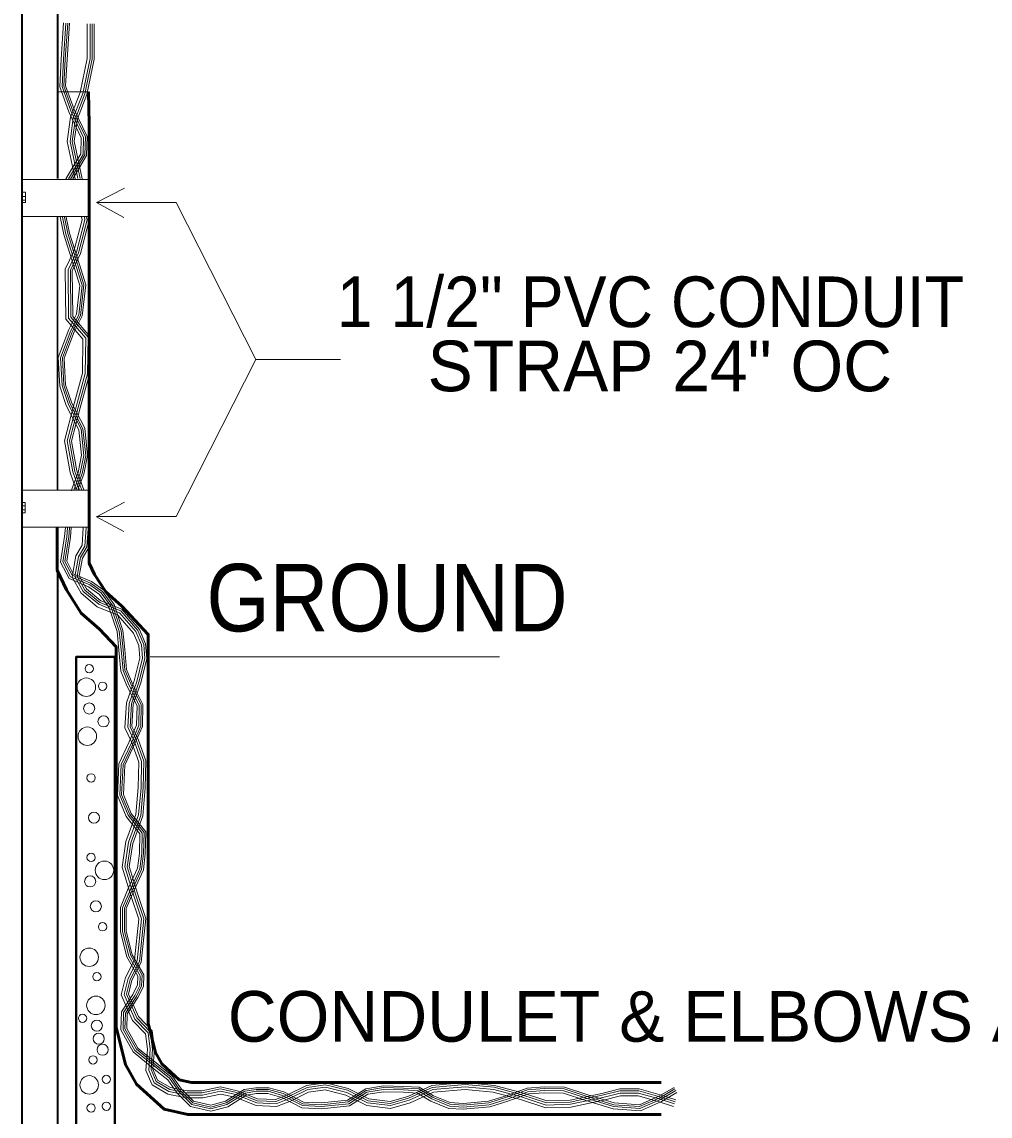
# Model space of a CAD drawing. Extents: x -5.65 to -1.19, y -5.74 to -3.42.
# Drawn here: x -4.0035 to -3.7168, y -4.497 to -4.1728 of the extents above; entities that cross this region are included whole.
import ezdxf
from ezdxf.enums import TextEntityAlignment as Align

# ---------------------------------------------------------------- set-up
doc = ezdxf.new("R2010")
doc.units = 0
doc.header["$LTSCALE"] = 0.0068
doc.layers.add('1', color=7, linetype='Continuous', lineweight=13)

msp = doc.modelspace()

# ---------------------------------------------------------------- linework, layer by layer
at = {"layer": '1', "lineweight": 35}
for p, q in [((-4.003468, -4.546807), (-4.003475, -3.980392)), ((-3.992926, -4.21921), (-3.992926, -3.9804)), ((-3.992926, -4.547021), (-3.992926, -4.322657))]:
    msp.add_line(p, q, dxfattribs=at)
at = {"layer": '1'}
for p, q in [((-4.003328, -4.224544), (-4.002551, -4.224544)), ((-4.003305, -4.22564), (-4.002528, -4.22564)), ((-3.993061, -4.311562), (-3.993062, -4.230498)), ((-3.992926, -4.311631), (-3.992926, -4.230544)), ((-4.00333, -4.316203), (-4.002553, -4.316203)), ((-4.003328, -4.317392), (-4.002551, -4.317392)), ((-3.9656, -4.360966), (-3.862106, -4.360966))]:
    msp.add_line(p, q, dxfattribs=at)
for points in [[(-3.990536, -4.219343), (-3.986102, -4.211917), (-3.985979, -4.207189), (-3.989691, -4.199455), (-3.992339, -4.19204), (-3.991902, -4.183843), (-3.991193, -4.173152)], [(-3.989777, -4.219377), (-3.985437, -4.21211), (-3.985305, -4.207045), (-3.989072, -4.199197), (-3.991663, -4.191941), (-3.991233, -4.183884), (-3.990527, -4.173197)], [(-3.989148, -4.219403), (-3.984888, -4.212269), (-3.984748, -4.206926), (-3.988561, -4.198983), (-3.991104, -4.19186), (-3.99068, -4.183917), (-3.989973, -4.173233)], [(-3.988502, -4.219324), (-3.984377, -4.212417), (-3.984229, -4.206814), (-3.988083, -4.198784), (-3.990583, -4.191784), (-3.990165, -4.183947), (-3.989458, -4.173267)], [(-3.987786, -4.219354), (-3.990116, -4.208297), (-3.989127, -4.201038), (-3.986301, -4.193778), (-3.984184, -4.183644), (-3.984184, -4.173371)], [(-3.986973, -4.219223), (-3.989282, -4.208267), (-3.988326, -4.201246), (-3.985509, -4.194013), (-3.983362, -4.183729), (-3.983362, -4.173371)], [(-3.986292, -4.219265), (-3.988614, -4.208242), (-3.987684, -4.201411), (-3.984877, -4.194201), (-3.982703, -4.183797), (-3.982703, -4.173371)], [(-3.985686, -4.219358), (-3.98803, -4.208222), (-3.987123, -4.201557), (-3.984324, -4.194366), (-3.982127, -4.183856), (-3.982127, -4.173371)], [(-3.993062, -4.219258), (-3.993062, -4.193604), (-3.983795, -4.193604)], [(-4.003388, -4.219508), (-3.98354, -4.219508), (-3.98354, -4.230466), (-4.00353, -4.230466), (-4.00353, -4.219508)], [(-4.00335, -4.223258), (-4.002504, -4.223258), (-4.002504, -4.226339), (-4.003422, -4.226339)], [(-3.973328, -4.230784), (-3.98146, -4.226367), (-3.973119, -4.222085)], [(-3.909174, -4.27286), (-3.934254, -4.27286), (-3.957856, -4.226367), (-3.98146, -4.226367)], [(-3.988945, -4.311739), (-3.986913, -4.306295), (-3.985843, -4.301233), (-3.986644, -4.29371), (-3.990398, -4.286434), (-3.992314, -4.280708), (-3.992763, -4.272208), (-3.989684, -4.263956), (-3.987352, -4.259439), (-3.986417, -4.250879), (-3.988174, -4.245235), (-3.991163, -4.235856), (-3.99217, -4.230634)], [(-3.988146, -4.311513), (-3.986267, -4.306483), (-3.985165, -4.301267), (-3.985992, -4.293513), (-3.989778, -4.286172), (-3.991652, -4.280581), (-3.992087, -4.272312), (-3.98907, -4.264229), (-3.986701, -4.259634), (-3.985735, -4.250813), (-3.987536, -4.245034), (-3.990513, -4.235689), (-3.991479, -4.230691)], [(-3.987559, -4.311521), (-3.985735, -4.306638), (-3.984606, -4.301295), (-3.985453, -4.293352), (-3.989267, -4.285956), (-3.991102, -4.280477), (-3.991528, -4.272398), (-3.988563, -4.264453), (-3.986161, -4.259797), (-3.985172, -4.250758), (-3.987008, -4.244867), (-3.989975, -4.235553), (-3.990919, -4.230674)], [(-3.987051, -4.311638), (-3.985239, -4.306782), (-3.984085, -4.301322), (-3.984951, -4.293201), (-3.98879, -4.285756), (-3.990591, -4.280381), (-3.991008, -4.272477), (-3.988091, -4.264661), (-3.985659, -4.259949), (-3.984648, -4.250706), (-3.986515, -4.244712), (-3.989475, -4.235426), (-3.99039, -4.230689)], [(-3.987428, -4.311417), (-3.989269, -4.306362), (-3.990962, -4.296911), (-3.988278, -4.28664), (-3.985597, -4.276915), (-3.985455, -4.26678), (-3.99054, -4.26089), (-3.99068, -4.2461), (-3.988138, -4.240758), (-3.985737, -4.231445), (-3.985877, -4.230589)], [(-3.986502, -4.311561), (-3.988472, -4.306148), (-3.990121, -4.296943), (-3.987485, -4.286854), (-3.984777, -4.277032), (-3.984629, -4.266479), (-3.98972, -4.260581), (-3.989856, -4.246282), (-3.987362, -4.24104), (-3.984898, -4.231483), (-3.985049, -4.230545)], [(-3.985799, -4.311562), (-3.987833, -4.305975), (-3.989447, -4.29697), (-3.986848, -4.287025), (-3.984119, -4.277125), (-3.983966, -4.266239), (-3.989064, -4.260333), (-3.989197, -4.246428), (-3.986741, -4.241265), (-3.984225, -4.231513), (-3.984366, -4.230648)], [(-3.985237, -4.311424), (-3.987277, -4.305824), (-3.988858, -4.296994), (-3.986292, -4.287174), (-3.983544, -4.277206), (-3.983388, -4.266028), (-3.988491, -4.260117), (-3.988619, -4.246555), (-3.986197, -4.241462), (-3.983638, -4.23154), (-3.983809, -4.230496)], [(-3.909174, -4.27286), (-3.934254, -4.27286), (-3.957856, -4.319352), (-3.98146, -4.319352)], [(-4.003388, -4.311562), (-3.98354, -4.311562), (-3.98354, -4.322521), (-4.00353, -4.322521), (-4.00353, -4.311562)], [(-4.003377, -4.315172), (-4.00253, -4.315172), (-4.00253, -4.318254), (-4.003449, -4.318254)], [(-3.973328, -4.323837), (-3.98146, -4.31942), (-3.973119, -4.315138)], [(-3.809561, -4.489996), (-3.814136, -4.492631), (-3.820407, -4.495383), (-3.828479, -4.494803), (-3.836528, -4.492295), (-3.843146, -4.490153), (-3.848835, -4.490023), (-3.853557, -4.490417), (-3.859642, -4.492563), (-3.865015, -4.494252), (-3.872869, -4.494958), (-3.877116, -4.494663), (-3.88247, -4.4925), (-3.886392, -4.490138), (-3.890589, -4.489884), (-3.896386, -4.48975), (-3.90111, -4.490513), (-3.906508, -4.493958), (-3.914799, -4.494818), (-3.920669, -4.494527), (-3.926583, -4.491449), (-3.930678, -4.490297), (-3.934083, -4.490297), (-3.937134, -4.49079), (-3.942587, -4.494178), (-3.947574, -4.49554), (-3.953587, -4.494159), (-3.95758, -4.490136), (-3.960362, -4.486222), (-3.96433, -4.48304), (-3.970587, -4.47796), (-3.974258, -4.471434), (-3.974095, -4.466089), (-3.970697, -4.460934), (-3.969292, -4.458083), (-3.969178, -4.455545), (-3.972472, -4.44982), (-3.974388, -4.442388), (-3.974388, -4.435136), (-3.972025, -4.429551), (-3.969273, -4.423542), (-3.968737, -4.419134), (-3.968608, -4.413337), (-3.972676, -4.408206), (-3.975248, -4.402045), (-3.974799, -4.392625), (-3.971737, -4.386121), (-3.96958, -4.381153), (-3.969451, -4.3754), (-3.972443, -4.369466), (-3.974225, -4.365146), (-3.974807, -4.358939), (-3.975356, -4.353466), (-3.977797, -4.346239), (-3.980534, -4.342449), (-3.983788, -4.340174), (-3.989587, -4.337725), (-3.992089, -4.332867), (-3.990905, -4.325252), (-3.990661, -4.322591)], [(-3.809894, -4.489415), (-3.814439, -4.492032), (-3.820525, -4.494703), (-3.828354, -4.49414), (-3.836326, -4.491657), (-3.843032, -4.489487), (-3.848854, -4.489352), (-3.853697, -4.489756), (-3.859854, -4.491926), (-3.865146, -4.493591), (-3.872877, -4.494286), (-3.876962, -4.494002), (-3.88217, -4.491898), (-3.886188, -4.489479), (-3.890561, -4.489216), (-3.896432, -4.48908), (-3.901354, -4.489875), (-3.906735, -4.493307), (-3.914816, -4.494148), (-3.920489, -4.493866), (-3.926335, -4.490822), (-3.930585, -4.489627), (-3.934138, -4.489627), (-3.937375, -4.49015), (-3.942858, -4.493559), (-3.947589, -4.494848), (-3.953248, -4.493549), (-3.957064, -4.489705), (-3.959871, -4.485758), (-3.963909, -4.482517), (-3.970064, -4.477521), (-3.973583, -4.471267), (-3.973432, -4.466299), (-3.970116, -4.461267), (-3.968629, -4.458254), (-3.9685, -4.455381), (-3.971847, -4.449564), (-3.973718, -4.442303), (-3.973718, -4.435273), (-3.971411, -4.42982), (-3.968621, -4.423727), (-3.968068, -4.419182), (-3.967932, -4.41311), (-3.972093, -4.407864), (-3.974572, -4.401926), (-3.974136, -4.39279), (-3.971127, -4.386398), (-3.968913, -4.381299), (-3.968778, -4.375246), (-3.971833, -4.369187), (-3.973568, -4.364983), (-3.97414, -4.358875), (-3.974697, -4.353324), (-3.977195, -4.345928), (-3.980057, -4.341964), (-3.983462, -4.339585), (-3.989102, -4.337203), (-3.991394, -4.332754), (-3.990241, -4.325333), (-3.990002, -4.322729)], [(-3.81017, -4.488936), (-3.814689, -4.491538), (-3.820621, -4.49414), (-3.82825, -4.493593), (-3.836159, -4.491129), (-3.842939, -4.488936), (-3.848871, -4.488799), (-3.853814, -4.48921), (-3.860028, -4.491402), (-3.865256, -4.493045), (-3.872883, -4.493731), (-3.876837, -4.493456), (-3.881922, -4.491402), (-3.886019, -4.488936), (-3.890538, -4.488663), (-3.89647, -4.488525), (-3.901555, -4.489347), (-3.906922, -4.492771), (-3.914831, -4.493593), (-3.920341, -4.493318), (-3.926131, -4.490305), (-3.930509, -4.489074), (-3.934182, -4.489074), (-3.937572, -4.489621), (-3.943081, -4.493045), (-3.9476, -4.494278), (-3.952968, -4.493045), (-3.95664, -4.489347), (-3.959464, -4.485375), (-3.963561, -4.482087), (-3.969634, -4.477157), (-3.973025, -4.471131), (-3.972883, -4.466473), (-3.969634, -4.461544), (-3.968081, -4.458394), (-3.967939, -4.455244), (-3.97133, -4.449354), (-3.973165, -4.442233), (-3.973165, -4.435384), (-3.970905, -4.430044), (-3.968081, -4.423879), (-3.967515, -4.419222), (-3.967375, -4.412922), (-3.971612, -4.40758), (-3.974013, -4.401828), (-3.973589, -4.392926), (-3.970623, -4.386625), (-3.968362, -4.38142), (-3.968222, -4.375121), (-3.97133, -4.368956), (-3.973025, -4.364848), (-3.973589, -4.358822), (-3.974153, -4.353206), (-3.976697, -4.345672), (-3.979663, -4.341564), (-3.983193, -4.339098), (-3.988703, -4.336771), (-3.99082, -4.332661), (-3.989691, -4.325402), (-3.989447, -4.322727)], [(-3.810428, -4.488489), (-3.814922, -4.491078), (-3.820712, -4.493617), (-3.828153, -4.493083), (-3.836004, -4.490636), (-3.842852, -4.488422), (-3.848886, -4.488282), (-3.853924, -4.488701), (-3.860191, -4.490913), (-3.865358, -4.492536), (-3.872888, -4.493214), (-3.87672, -4.492947), (-3.881691, -4.490939), (-3.885862, -4.488428), (-3.890517, -4.488148), (-3.896506, -4.488008), (-3.901742, -4.488854), (-3.907097, -4.492271), (-3.914845, -4.493076), (-3.920203, -4.492809), (-3.925939, -4.489822), (-3.930438, -4.488559), (-3.934223, -4.488559), (-3.937756, -4.489129), (-3.94329, -4.492568), (-3.947612, -4.493746), (-3.952706, -4.492576), (-3.956244, -4.489013), (-3.959085, -4.485017), (-3.963237, -4.481686), (-3.969233, -4.476818), (-3.972504, -4.471004), (-3.972371, -4.466634), (-3.969186, -4.461801), (-3.96757, -4.458525), (-3.967417, -4.455117), (-3.970847, -4.449157), (-3.97265, -4.442167), (-3.97265, -4.435489), (-3.970434, -4.430252), (-3.96758, -4.424021), (-3.967, -4.419259), (-3.966856, -4.412748), (-3.971163, -4.407314), (-3.973492, -4.401737), (-3.97308, -4.393053), (-3.970153, -4.386837), (-3.967848, -4.381534), (-3.967703, -4.375004), (-3.97086, -4.368742), (-3.972519, -4.364723), (-3.973076, -4.358773), (-3.973646, -4.353097), (-3.976233, -4.345434), (-3.979295, -4.341191), (-3.982943, -4.338644), (-3.98833, -4.336369), (-3.990284, -4.332574), (-3.98918, -4.325464), (-3.988917, -4.3226)], [(-3.810595, -4.494142), (-3.815114, -4.492636), (-3.821045, -4.490992), (-3.826273, -4.490992), (-3.831358, -4.492225), (-3.840962, -4.49428), (-3.848447, -4.494553), (-3.855934, -4.492089), (-3.863985, -4.489896), (-3.872318, -4.489076), (-3.88164, -4.489896), (-3.888561, -4.493047), (-3.894352, -4.494691), (-3.901415, -4.493869), (-3.907629, -4.490718), (-3.913703, -4.489212), (-3.918646, -4.489896), (-3.924013, -4.4925), (-3.92811, -4.494142), (-3.934184, -4.493867), (-3.940398, -4.491403), (-3.944777, -4.490443), (-3.950002, -4.49154), (-3.954805, -4.49154), (-3.960314, -4.490443), (-3.964975, -4.487705), (-3.966811, -4.483458), (-3.966386, -4.477159), (-3.966953, -4.472638), (-3.970765, -4.468667), (-3.974155, -4.460996), (-3.972884, -4.455928), (-3.970201, -4.450723), (-3.968928, -4.43867), (-3.971188, -4.43196), (-3.973871, -4.423195), (-3.972742, -4.415661), (-3.969777, -4.40758), (-3.96907, -4.399636), (-3.968928, -4.392102), (-3.971047, -4.386076), (-3.973025, -4.381968), (-3.9726, -4.374572), (-3.970341, -4.367996), (-3.968646, -4.361286), (-3.968928, -4.357587), (-3.970481, -4.35389), (-3.975142, -4.348547), (-3.981216, -4.346083), (-3.986019, -4.34211), (-3.988703, -4.337316), (-3.987572, -4.331017), (-3.985737, -4.327866), (-3.985366, -4.322731)], [(-3.810335, -4.493362), (-3.814873, -4.49185), (-3.820934, -4.49017), (-3.826371, -4.49017), (-3.831542, -4.491424), (-3.841064, -4.49346), (-3.84833, -4.493725), (-3.855697, -4.491301), (-3.863835, -4.489083), (-3.872314, -4.48825), (-3.881852, -4.489089), (-3.888845, -4.492273), (-3.89442, -4.493856), (-3.901174, -4.49307), (-3.907341, -4.489941), (-3.913659, -4.488375), (-3.918888, -4.489098), (-3.924347, -4.491748), (-3.92825, -4.493313), (-3.934009, -4.493053), (-3.940157, -4.490614), (-3.944773, -4.489602), (-3.950087, -4.490718), (-3.954723, -4.490718), (-3.960017, -4.489663), (-3.964328, -4.487133), (-3.965977, -4.483314), (-3.965561, -4.477134), (-3.96617, -4.472265), (-3.970072, -4.468201), (-3.97329, -4.460922), (-3.97211, -4.45622), (-3.9694, -4.450964), (-3.968091, -4.438578), (-3.970405, -4.431708), (-3.97303, -4.423133), (-3.971941, -4.415866), (-3.968968, -4.407761), (-3.968248, -4.39968), (-3.968102, -4.39197), (-3.970286, -4.385759), (-3.972191, -4.381803), (-3.971786, -4.374733), (-3.969551, -4.368231), (-3.967816, -4.361358), (-3.968117, -4.357392), (-3.969775, -4.353449), (-3.974652, -4.34786), (-3.98079, -4.345369), (-3.985377, -4.341574), (-3.987841, -4.337172), (-3.986788, -4.331305), (-3.98493, -4.328116), (-3.984536, -4.322661)], [(-3.810127, -4.492737), (-3.814682, -4.49122), (-3.820845, -4.489511), (-3.826449, -4.489511), (-3.831687, -4.490782), (-3.841146, -4.492805), (-3.848237, -4.493064), (-3.855508, -4.49067), (-3.863716, -4.488434), (-3.872311, -4.487589), (-3.882023, -4.488443), (-3.889072, -4.491653), (-3.894473, -4.493186), (-3.900981, -4.49243), (-3.90711, -4.489322), (-3.913623, -4.487706), (-3.919081, -4.488462), (-3.924612, -4.491146), (-3.928364, -4.492648), (-3.933869, -4.4924), (-3.939964, -4.489983), (-3.944769, -4.488928), (-3.950155, -4.490059), (-3.954659, -4.490059), (-3.95978, -4.48904), (-3.963809, -4.486672), (-3.965309, -4.483201), (-3.9649, -4.477116), (-3.965544, -4.471968), (-3.969517, -4.46783), (-3.972595, -4.460864), (-3.971491, -4.456455), (-3.968758, -4.451155), (-3.967422, -4.438504), (-3.969778, -4.431508), (-3.972358, -4.423083), (-3.971301, -4.41603), (-3.968318, -4.407905), (-3.967591, -4.399716), (-3.967443, -4.391864), (-3.969678, -4.385508), (-3.971525, -4.38167), (-3.971134, -4.37486), (-3.96892, -4.368419), (-3.967152, -4.361415), (-3.96747, -4.357235), (-3.969208, -4.353097), (-3.974258, -4.347309), (-3.980447, -4.344797), (-3.984862, -4.341146), (-3.987152, -4.337055), (-3.986161, -4.331536), (-3.984284, -4.328314), (-3.983902, -4.323004)], [(-3.809945, -4.492191), (-3.814513, -4.490669), (-3.820765, -4.488936), (-3.826519, -4.488936), (-3.831816, -4.49022), (-3.841216, -4.492233), (-3.848153, -4.492485), (-3.855341, -4.490119), (-3.863612, -4.487867), (-3.872307, -4.487011), (-3.882172, -4.487879), (-3.889271, -4.491112), (-3.894521, -4.492602), (-3.900812, -4.491869), (-3.906907, -4.488778), (-3.913593, -4.487121), (-3.91925, -4.487903), (-3.924845, -4.490619), (-3.928462, -4.492068), (-3.933746, -4.49183), (-3.939795, -4.48943), (-3.944767, -4.488341), (-3.950216, -4.489483), (-3.954602, -4.489483), (-3.959572, -4.488494), (-3.963354, -4.486273), (-3.964725, -4.4831), (-3.964322, -4.4771), (-3.964998, -4.471706), (-3.96903, -4.467504), (-3.971989, -4.460811), (-3.970949, -4.456659), (-3.968197, -4.451324), (-3.966835, -4.438439), (-3.969229, -4.431331), (-3.971769, -4.423038), (-3.970741, -4.416172), (-3.967752, -4.408032), (-3.967015, -4.399746), (-3.966866, -4.391771), (-3.969146, -4.385286), (-3.970941, -4.381555), (-3.970564, -4.374972), (-3.968369, -4.368583), (-3.96657, -4.361464), (-3.966903, -4.357098), (-3.968714, -4.352788), (-3.973915, -4.346826), (-3.98015, -4.344297), (-3.984413, -4.340771), (-3.986549, -4.336955), (-3.985612, -4.331739), (-3.98372, -4.328489), (-3.983655, -4.327585)]]:
    msp.add_lwpolyline(points, dxfattribs=at)
at = {"layer": '1', "lineweight": 53}
for points in [[(-3.814269, -4.486994), (-3.953311, -4.486994), (-3.956932, -4.486182), (-3.96211, -4.481496), (-3.963989, -4.478159), (-3.966131, -4.469432), (-3.966131, -4.354267), (-3.973911, -4.345886), (-3.978701, -4.341706), (-3.982002, -4.336506), (-3.983574, -4.33315), (-3.983574, -4.320464), (-3.983576, -4.203091), (-3.983795, -4.193604)], [(-3.814269, -4.496481), (-3.95436, -4.496481), (-3.961445, -4.494894), (-3.969621, -4.487494), (-3.972892, -4.48168), (-3.975617, -4.47058), (-3.975617, -4.357992), (-3.980525, -4.352706), (-3.985975, -4.347951), (-3.990335, -4.341078), (-3.993061, -4.335263), (-3.993061, -4.322589)]]:
    msp.add_lwpolyline(points, dxfattribs=at)
at = {"layer": '1', "lineweight": 40}
msp.add_lwpolyline([(-4.031165, -4.361023), (-4.032716, -4.560237), (-3.976027, -4.560237), (-3.976027, -4.360968), (-3.987473, -4.360968), (-3.987473, -4.550193), (-4.019089, -4.550193), (-4.019089, -4.360968), (-4.031345, -4.360936)], dxfattribs=at)
at = {"layer": '1'}
for centre, radius in [((-3.983612, -4.364436), 0.001233), ((-3.98446, -4.369915), 0.00274), ((-3.979655, -4.369642), 0.001233), ((-3.983612, -4.376218), 0.001644), ((-3.979373, -4.380053), 0.001644), ((-3.984176, -4.384436), 0.00274), ((-3.983047, -4.396765), 0.001233), ((-3.982199, -4.408545), 0.001644), ((-3.983047, -4.420328), 0.001233), ((-3.979091, -4.424163), 0.00274), ((-3.98333, -4.427451), 0.001644), ((-3.981634, -4.434847), 0.001644), ((-3.979655, -4.440875), 0.001233), ((-3.983612, -4.449915), 0.00274), ((-3.98135, -4.455669), 0.001233), ((-3.981633, -4.464163), 0.00274), ((-3.985589, -4.467998), 0.001233), ((-3.98135, -4.470189), 0.001644), ((-3.980786, -4.474027), 0.001644), ((-3.979655, -4.477313), 0.001644), ((-3.982481, -4.480328), 0.001233), ((-3.983612, -4.487723), 0.00274), ((-3.978527, -4.486081), 0.001233), ((-3.983045, -4.494574), 0.001233), ((-3.978525, -4.494027), 0.001233)]:
    msp.add_circle(centre, radius, dxfattribs=at)

# ---------------------------------------------------------------- texts
for s, height, width, p in [('1 1/2" PVC CONDUIT', 0.015, 0.95, (-3.81743, -4.263256)), ('GROUND', 0.02, 0.9, (-3.89542, -4.353381))]:
    msp.add_text(s, height=height, dxfattribs=dict(at, width=width)).set_placement(p, align=Align.CENTER)
for s, p in [(' STRAP 24" OC', (-3.81743, -4.282256)), ('CONDULET & ELBOWS AS REQUIRED', (-3.760355, -4.474922))]:
    msp.add_text(s, height=0.015, dxfattribs=at).set_placement(p, align=Align.CENTER)

doc.saveas('drawing.dxf')
